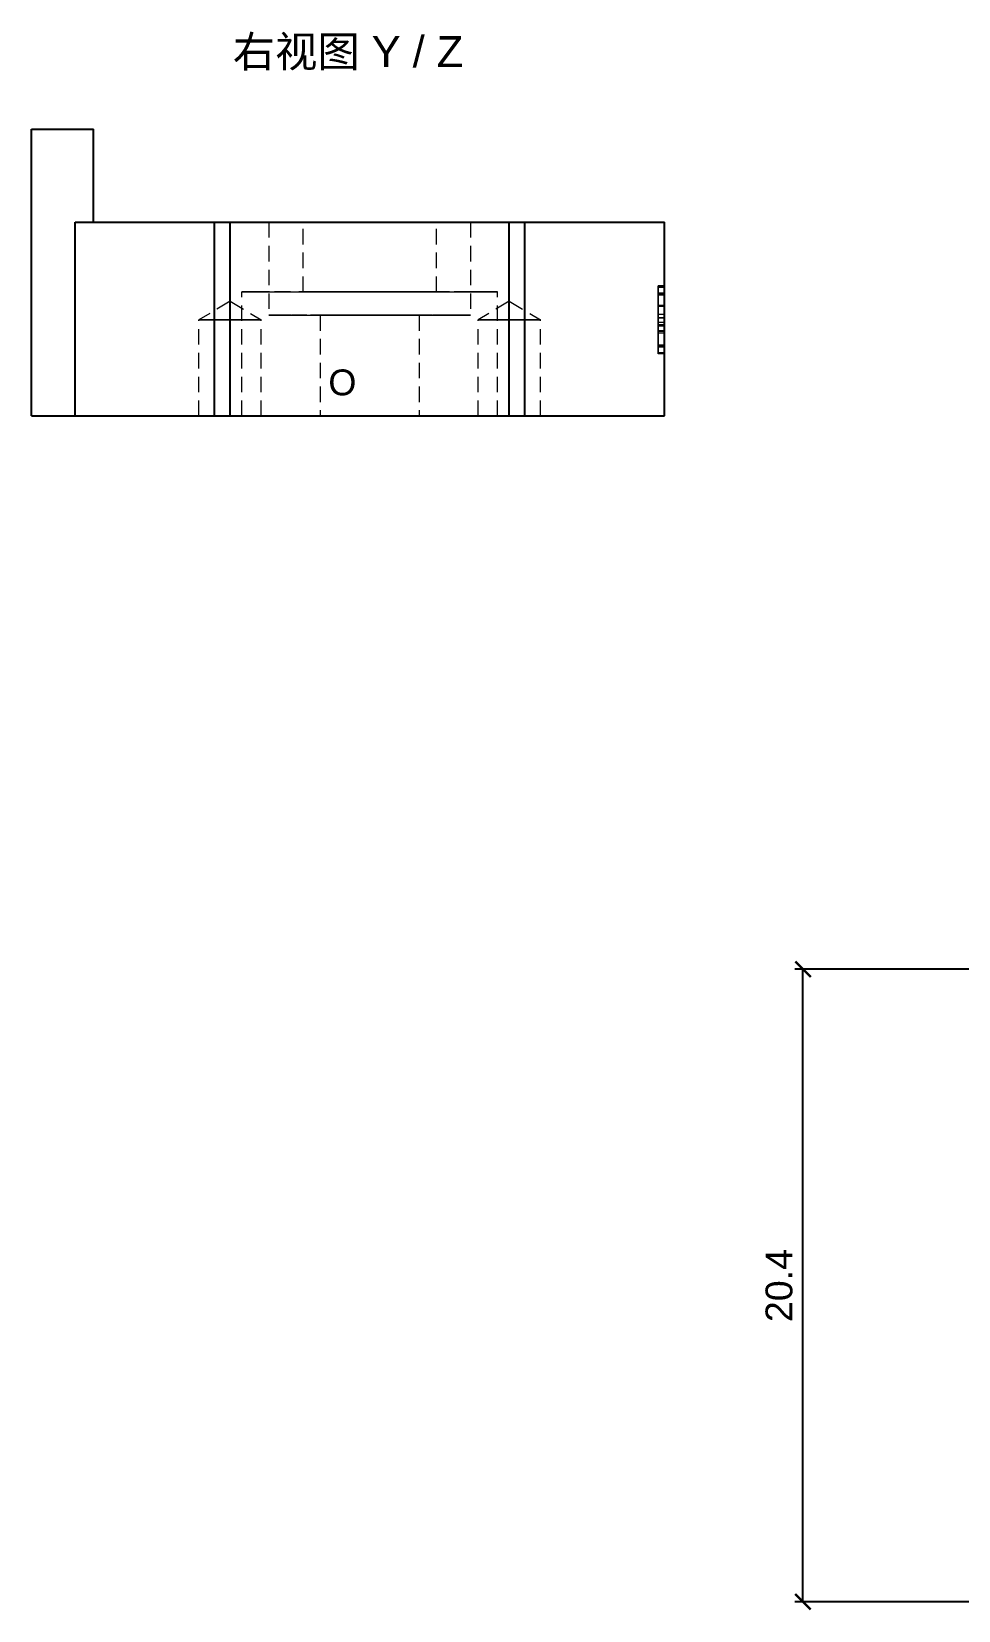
# Model space of a CAD drawing. Header units: millimetres. Extents: x 6 to 223, y 20 to 91.
# Drawn here: x 5.8 to 35.7, y 20.2 to 71.1 of the extents above; entities that cross this region are included whole.
import ezdxf
from ezdxf.enums import TextEntityAlignment as Align

# ---------------------------------------------------------------- set-up
doc = ezdxf.new("R2010")
doc.units = ezdxf.units.MM
doc.linetypes.add('WP_HIDDEN', pattern=[2.3, 1.5, -0.8])
for name, color, linetype, lineweight in [('ANNOTATIONS', 7, 'CONTINUOUS', 18), ('DIMENSIONS', 7, 'CONTINUOUS', 18), ('HIDDEN', 7, 'WP_HIDDEN', 13), ('VISIBLE', 7, 'CONTINUOUS', 25)]:
    doc.layers.add(name, color=color, linetype=linetype, lineweight=lineweight)
doc.styles.add('CJK', font='Arial Unicode.ttf')
doc.styles.add('OpenSansCondensed-Light', font='OpenSansCondensed-Light.ttf')
doc.dimstyles.new('EZDXF', dxfattribs={"dimtxt": 0.25, "dimasz": 0.175, "dimexe": 0.375, "dimexo": 0.125, "dimgap": 0.1, "dimtad": 1, "dimlfac": 100, "dimzin": 12, "dimdsep": 46, "dimtxsty": 'OpenSansCondensed-Light', "dimblk": 'ARCHTICK', "dimcen": 2.5, "dimazin": 3, "dimtfac": 0.5, "dimtmove": 2, "dimatfit": 3})

# ---------------------------------------------------------------- blocks, each defined once
blk = doc.blocks.new('_ARCHTICK')
at = {"color": 0, "linetype": 'BYBLOCK', "const_width": 0.15}
blk.add_lwpolyline([(-0.5, -0.5), (0.5, 0.5)], dxfattribs=at)

msp = doc.modelspace()

# ---------------------------------------------------------------- linework, layer by layer
at = {"layer": 'HIDDEN', "ltscale": 0.333333}
for p, q in [((7.2, 64.95833), (7.8, 64.95833)), ((7.2, 64.95833), (12.2, 64.95833)), ((13.45, 64.95833), (13.45, 61.95833)), ((14.55, 62.70833), (14.55, 64.95833)), ((18.85, 62.70833), (18.85, 64.95833)), ((19.95, 64.95833), (19.95, 61.95833)), ((21.2, 64.95833), (26.2, 64.95833)), ((12.575, 58.70833), (12.575, 62.70833)), ((20.825, 58.70833), (20.825, 62.70833)), ((26.2, 62.90833), (26, 62.90833)), ((26.2, 62.88076), (26, 62.88076)), ((26.2, 62.87205), (26, 62.87205)), ((26, 62.87205), (26, 61.64435)), ((26, 61.6429), (26, 62.87205)), ((26, 60.74461), (26, 62.87205)), ((26.2, 62.85174), (26, 62.85174)), ((26.2, 62.66453), (26, 62.66453)), ((26.2, 62.66018), (26, 62.66018)), ((26.2, 61.64435), (26.2, 62.87205)), ((26.2, 62.87205), (26.2, 61.6429)), ((26.2, 60.74461), (26.2, 62.87205)), ((12.2, 62.4122), (11.195, 61.80833)), ((12.2, 62.4122), (13.205, 61.80833)), ((21.2, 62.4122), (20.195, 61.80833)), ((21.2, 62.4122), (22.205, 61.80833)), ((26, 62.621), (26, 61.97812)), ((26, 62.621), (26, 61.86058)), ((26.2, 62.621), (26, 62.621)), ((26.2, 62.60213), (26, 62.60213)), ((26.2, 62.27271), (26, 62.27271)), ((26, 62.27271), (26, 62.2524)), ((26.2, 62.26546), (26, 62.26546)), ((26, 62.23788), (26, 62.26546)), ((26.2, 62.2524), (26, 62.2524)), ((26.2, 62.23788), (26, 62.23788)), ((26.2, 62.621), (26.2, 61.97812)), ((26.2, 62.621), (26.2, 61.86058)), ((26.2, 62.27271), (26.2, 62.2524)), ((26.2, 62.23788), (26.2, 62.26546)), ((11.195, 58.70833), (11.195, 61.80833)), ((13.205, 58.70833), (13.205, 61.80833)), ((15.1, 61.95833), (15.1, 58.70833)), ((18.3, 61.95833), (18.3, 58.70833)), ((20.195, 58.70833), (20.195, 61.80833)), ((22.205, 58.70833), (22.205, 61.80833)), ((26.2, 61.97812), (26, 61.97812)), ((26.2, 61.87654), (26, 61.87654)), ((26.2, 61.86058), (26, 61.86058)), ((26, 61.72707), (26, 60.99567)), ((26.2, 61.72707), (26, 61.72707)), ((26.2, 61.6458), (26, 61.6458)), ((26, 61.38314), (26, 61.6458)), ((26.2, 61.60952), (26, 61.60952)), ((26, 61.60952), (26, 60.74461)), ((26.2, 61.72707), (26.2, 60.99567)), ((26.2, 61.6458), (26.2, 61.38314)), ((26.2, 61.60952), (26.2, 60.74461)), ((26.2, 61.45134), (26, 61.45134)), ((26, 61.42812), (26, 61.45134)), ((26.2, 61.42812), (26, 61.42812)), ((26.2, 61.38314), (26, 61.38314)), ((26.2, 61.42812), (26.2, 61.45134)), ((26.2, 60.99567), (26, 60.99567)), ((26, 60.99567), (26, 60.74461)), ((26.2, 60.96229), (26, 60.96229)), ((26.2, 60.96084), (26, 60.96084)), ((26.2, 60.92311), (26, 60.92311)), ((26.2, 60.74461), (26, 60.74461)), ((26.2, 60.70833), (26, 60.70833)), ((26.2, 60.99567), (26.2, 60.74461)), ((7.2, 58.70833), (12.2, 58.70833)), ((21.2, 58.70833), (26.2, 58.70833))]:
    msp.add_line(p, q, dxfattribs=at)
for points in [[(19.95, 64.95833), (19.86852, 64.95833), (19.62815, 64.95833), (19.24095, 64.95833), (18.72634, 64.95833), (18.11012, 64.95833), (17.42319, 64.95833), (16.7, 64.95833), (15.97681, 64.95833), (15.28988, 64.95833), (14.67366, 64.95833), (14.15905, 64.95833), (13.77185, 64.95833), (13.53148, 64.95833), (13.45, 64.95833)], [(13.45, 64.95833), (13.47044, 64.95833), (13.53148, 64.95833), (13.63238, 64.95833), (13.77185, 64.95833), (13.94815, 64.95833), (14.15905, 64.95833), (14.4019, 64.95833), (14.67366, 64.95833), (14.9709, 64.95833), (15.28988, 64.95833), (15.62659, 64.95833), (15.97681, 64.95833), (16.33612, 64.95833), (16.7, 64.95833)], [(18.85, 64.95833), (18.7961, 64.95833), (18.63708, 64.95833), (18.38094, 64.95833), (18.0405, 64.95833), (17.63285, 64.95833), (17.17842, 64.95833), (16.7, 64.95833), (16.22158, 64.95833), (15.76715, 64.95833), (15.3595, 64.95833), (15.01906, 64.95833), (14.76292, 64.95833), (14.6039, 64.95833), (14.55, 64.95833)], [(14.55, 64.95833), (14.56352, 64.95833), (14.6039, 64.95833), (14.67065, 64.95833), (14.76292, 64.95833), (14.87954, 64.95833), (15.01906, 64.95833), (15.17972, 64.95833), (15.3595, 64.95833), (15.55613, 64.95833), (15.76715, 64.95833), (15.9899, 64.95833), (16.22158, 64.95833), (16.45928, 64.95833), (16.7, 64.95833)], [(16.7, 64.95833), (17.06388, 64.95833), (17.42319, 64.95833), (17.77341, 64.95833), (18.11012, 64.95833), (18.4291, 64.95833), (18.72634, 64.95833), (18.9981, 64.95833), (19.24095, 64.95833), (19.45185, 64.95833), (19.62815, 64.95833), (19.76762, 64.95833), (19.86852, 64.95833), (19.92956, 64.95833), (19.95, 64.95833)], [(16.7, 64.95833), (16.94072, 64.95833), (17.17842, 64.95833), (17.4101, 64.95833), (17.63285, 64.95833), (17.84387, 64.95833), (18.0405, 64.95833), (18.22028, 64.95833), (18.38094, 64.95833), (18.52046, 64.95833), (18.63708, 64.95833), (18.72935, 64.95833), (18.7961, 64.95833), (18.83648, 64.95833), (18.85, 64.95833)], [(20.825, 62.70833), (20.72158, 62.70833), (20.4165, 62.70833), (19.92505, 62.70833), (19.2719, 62.70833), (18.48977, 62.70833), (17.6179, 62.70833), (16.7, 62.70833), (15.7821, 62.70833), (14.91023, 62.70833), (14.1281, 62.70833), (13.47495, 62.70833), (12.9835, 62.70833), (12.67842, 62.70833), (12.575, 62.70833)], [(12.575, 62.70833), (12.60094, 62.70833), (12.67842, 62.70833), (12.80648, 62.70833), (12.9835, 62.70833), (13.20726, 62.70833), (13.47495, 62.70833), (13.78318, 62.70833), (14.1281, 62.70833), (14.50537, 62.70833), (14.91023, 62.70833), (15.3376, 62.70833), (15.7821, 62.70833), (16.23815, 62.70833), (16.7, 62.70833)], [(18.85, 62.70833), (18.7961, 62.70833), (18.63708, 62.70833), (18.38094, 62.70833), (18.0405, 62.70833), (17.63285, 62.70833), (17.17842, 62.70833), (16.7, 62.70833), (16.22158, 62.70833), (15.76715, 62.70833), (15.3595, 62.70833), (15.01906, 62.70833), (14.76292, 62.70833), (14.6039, 62.70833), (14.55, 62.70833)], [(14.55, 62.70833), (14.56352, 62.70833), (14.6039, 62.70833), (14.67065, 62.70833), (14.76292, 62.70833), (14.87954, 62.70833), (15.01906, 62.70833), (15.17972, 62.70833), (15.3595, 62.70833), (15.55613, 62.70833), (15.76715, 62.70833), (15.9899, 62.70833), (16.22158, 62.70833), (16.45928, 62.70833), (16.7, 62.70833)], [(16.7, 62.70833), (17.16185, 62.70833), (17.6179, 62.70833), (18.0624, 62.70833), (18.48977, 62.70833), (18.89463, 62.70833), (19.2719, 62.70833), (19.61682, 62.70833), (19.92505, 62.70833), (20.19274, 62.70833), (20.4165, 62.70833), (20.59352, 62.70833), (20.72158, 62.70833), (20.79906, 62.70833), (20.825, 62.70833)], [(16.7, 62.70833), (16.94072, 62.70833), (17.17842, 62.70833), (17.4101, 62.70833), (17.63285, 62.70833), (17.84387, 62.70833), (18.0405, 62.70833), (18.22028, 62.70833), (18.38094, 62.70833), (18.52046, 62.70833), (18.63708, 62.70833), (18.72935, 62.70833), (18.7961, 62.70833), (18.83648, 62.70833), (18.85, 62.70833)], [(26, 62.90833), (26, 62.88929), (26, 62.83215)], [(26, 62.83577), (26, 62.89019), (26, 62.90833)], [(26, 62.88076), (26, 62.86353), (26, 62.81183)], [(26, 62.75596), (26, 62.81056), (26, 62.84956), (26, 62.87296), (26, 62.88076)], [(26, 62.88076), (26, 62.87015), (26, 62.83831), (26, 62.78525), (26, 62.71097)], [(26, 62.72331), (26, 62.79219), (26, 62.8414), (26, 62.87092), (26, 62.88076)], [(26, 62.87205), (26, 62.85591), (26, 62.80748)], [(26, 62.87205), (26, 62.86697), (26, 62.85174)], [(26, 62.85174), (26, 62.81382), (26, 62.75233)], [(26, 62.62318), (26, 62.74634), (26, 62.83577)], [(26, 62.83215), (26, 62.738), (26, 62.60794)], [(26, 62.81183), (26, 62.72766), (26, 62.61302)], [(26, 62.80748), (26, 62.72548), (26, 62.60866)], [(26, 62.40114), (26, 62.50957), (26, 62.60485), (26, 62.68698), (26, 62.75596)], [(26, 62.75233), (26, 62.66435), (26, 62.54699)], [(26, 62.26546), (26, 62.40672), (26, 62.53012), (26, 62.63565), (26, 62.72331)], [(26, 62.71097), (26, 62.621), (26, 62.52087), (26, 62.41058), (26, 62.29013)], [(26, 62.66453), (26, 62.65746), (26, 62.63624), (26, 62.60086), (26, 62.55134)], [(26, 62.55787), (26, 62.60454), (26, 62.63787), (26, 62.65787), (26, 62.66453)], [(26, 62.49184), (26, 62.5674), (26, 62.62136), (26, 62.65374), (26, 62.66453)], [(26, 62.66453), (26, 62.65501), (26, 62.62644), (26, 62.57882), (26, 62.51216)], [(26, 62.66018), (26, 62.65433), (26, 62.63678), (26, 62.60753), (26, 62.56658)], [(26, 62.55715), (26, 62.60222), (26, 62.63442), (26, 62.65374), (26, 62.66018)], [(26.2, 62.90833), (26.2, 62.89035), (26.2, 62.83577)], [(26.2, 62.83215), (26.2, 62.88957), (26.2, 62.90833)], [(26.2, 62.88076), (26.2, 62.87314), (26.2, 62.84996), (26.2, 62.8109), (26.2, 62.75596)], [(26.2, 62.81183), (26.2, 62.86365), (26.2, 62.88076)], [(26.2, 62.88076), (26.2, 62.87139), (26.2, 62.84247), (26.2, 62.79319), (26.2, 62.72331)], [(26.2, 62.71097), (26.2, 62.78622), (26.2, 62.83941), (26.2, 62.87064), (26.2, 62.88076)], [(26.2, 62.80748), (26.2, 62.85637), (26.2, 62.87205)], [(26.2, 62.85174), (26.2, 62.86712), (26.2, 62.87205)], [(26.2, 62.75233), (26.2, 62.81402), (26.2, 62.85174)], [(26.2, 62.83577), (26.2, 62.74673), (26.2, 62.62318)], [(26.2, 62.60794), (26.2, 62.73835), (26.2, 62.83215)], [(26.2, 62.61302), (26.2, 62.72755), (26.2, 62.81183)], [(26.2, 62.60866), (26.2, 62.72552), (26.2, 62.80748)], [(26.2, 62.75596), (26.2, 62.68615), (26.2, 62.60336), (26.2, 62.50813), (26.2, 62.40114)], [(26.2, 62.54699), (26.2, 62.66411), (26.2, 62.75233)], [(26.2, 62.72331), (26.2, 62.6341), (26.2, 62.52705), (26.2, 62.40356), (26.2, 62.26546)], [(26.2, 62.29013), (26.2, 62.52066), (26.2, 62.62124), (26.2, 62.71097)], [(26.2, 62.66453), (26.2, 62.65796), (26.2, 62.63807), (26.2, 62.60469), (26.2, 62.55787)], [(26.2, 62.55134), (26.2, 62.60106), (26.2, 62.63649), (26.2, 62.65758), (26.2, 62.66453)], [(26.2, 62.66453), (26.2, 62.65366), (26.2, 62.62092), (26.2, 62.56667), (26.2, 62.49184)], [(26.2, 62.51216), (26.2, 62.57855), (26.2, 62.62636), (26.2, 62.65504), (26.2, 62.66453)], [(26.2, 62.66018), (26.2, 62.65405), (26.2, 62.63517), (26.2, 62.60298), (26.2, 62.55715)], [(26.2, 62.56658), (26.2, 62.60841), (26.2, 62.63764), (26.2, 62.65468), (26.2, 62.66018)], [(26, 62.32205), (26, 62.47787), (26, 62.62318)], [(26, 62.59125), (26, 62.61356), (26, 62.621)], [(26, 62.60213), (26, 62.621)], [(26, 62.61302), (26, 62.46899), (26, 62.29666)], [(26, 62.60866), (26, 62.32786)], [(26, 62.60794), (26, 62.45012), (26, 62.27271)], [(26, 62.47661), (26, 62.55551), (26, 62.60213)], [(26, 62.48096), (26, 62.5488), (26, 62.59125)], [(26, 62.56658), (26, 62.46336), (26, 62.34092)], [(26, 62.29593), (26, 62.43906), (26, 62.55787)], [(26, 62.2524), (26, 62.34709), (26, 62.42944), (26, 62.49946), (26, 62.55715)], [(26, 62.55134), (26, 62.4893), (26, 62.41638), (26, 62.33257), (26, 62.23788)], [(26, 62.54699), (26, 62.4084), (26, 62.25675)], [(26, 62.51216), (26, 62.4584), (26, 62.39434), (26, 62.31999), (26, 62.23535), (26, 62.14041), (26, 62.03517), (26, 61.91964), (26, 61.79382)], [(26, 61.79382), (26, 61.91964), (26, 62.03445), (26, 62.13823), (26, 62.23099), (26, 62.31273), (26, 62.38346), (26, 62.44316), (26, 62.49184)], [(26, 62.29448), (26, 62.39407), (26, 62.48096)], [(26, 62.24804), (26, 62.37194), (26, 62.47661)], [(26, 61.79382), (26, 61.97327), (26, 62.13431), (26, 62.27693), (26, 62.40114)], [(26, 62.34092), (26, 62.23643), (26, 62.15226)], [(26, 62.32786), (26, 62.071)], [(26, 62.05721), (26, 62.18256), (26, 62.32205)], [(26, 62.29666), (26, 62.1953), (26, 62.07771), (26, 61.94388), (26, 61.79382)], [(26, 61.98175), (26, 62.29593)], [(26, 62.10873), (26, 62.19217), (26, 62.29448)], [(26, 62.29013), (26, 62.03907)], [(26, 62.25675), (26, 62.12628), (26, 62.00624), (26, 61.89663), (26, 61.79745)], [(26, 61.96216), (26, 62.01812), (26, 62.08442), (26, 62.16106), (26, 62.24804)], [(26, 62.15226), (26, 62.00062)], [(26.2, 62.62318), (26.2, 62.47801), (26.2, 62.32205)], [(26.2, 62.621), (26.2, 62.61384), (26.2, 62.59125)], [(26.2, 62.621), (26.2, 62.60213)], [(26.2, 62.29666), (26.2, 62.46806), (26.2, 62.61302)], [(26.2, 62.32786), (26.2, 62.60866)], [(26.2, 62.27271), (26.2, 62.44984), (26.2, 62.60794)], [(26.2, 62.60213), (26.2, 62.5555), (26.2, 62.47661)], [(26.2, 62.59125), (26.2, 62.54882), (26.2, 62.48096)], [(26.2, 62.34092), (26.2, 62.46363), (26.2, 62.56658)], [(26.2, 62.55787), (26.2, 62.43903), (26.2, 62.29593)], [(26.2, 62.55715), (26.2, 62.49897), (26.2, 62.42843), (26.2, 62.34602), (26.2, 62.2524)], [(26.2, 62.23788), (26.2, 62.41536), (26.2, 62.4888), (26.2, 62.55134)], [(26.2, 62.25675), (26.2, 62.40817), (26.2, 62.54699)], [(26.2, 61.79382), (26.2, 62.01198), (26.2, 62.20991), (26.2, 62.37985), (26.2, 62.45134), (26.2, 62.51216)], [(26.2, 62.49184), (26.2, 62.43612), (26.2, 62.36864), (26.2, 62.20428), (26.2, 62.00976), (26.2, 61.79382)], [(26.2, 62.48096), (26.2, 62.39397), (26.2, 62.29448)], [(26.2, 62.47661), (26.2, 62.37171), (26.2, 62.24804)], [(26.2, 62.40114), (26.2, 62.27098), (26.2, 62.12511), (26.2, 61.96545), (26.2, 61.79382)], [(26.2, 62.15226), (26.2, 62.23647), (26.2, 62.34092)], [(26.2, 62.071), (26.2, 62.32786)], [(26.2, 62.32205), (26.2, 62.18268), (26.2, 62.05721)], [(26.2, 61.79382), (26.2, 61.93847), (26.2, 62.0714), (26.2, 62.19127), (26.2, 62.29666)], [(26.2, 62.29593), (26.2, 61.98175)], [(26.2, 62.29448), (26.2, 62.19235), (26.2, 62.10873)], [(26.2, 62.03907), (26.2, 62.29013)], [(26.2, 61.79745), (26.2, 61.89678), (26.2, 62.00702), (26.2, 62.25675)], [(26.2, 62.24804), (26.2, 62.0851), (26.2, 62.01842), (26.2, 61.96216)], [(26.2, 62.00062), (26.2, 62.15226)], [(13.205, 61.80833), (13.1798, 61.80833), (13.10547, 61.80833), (12.98574, 61.80833), (12.82661, 61.80833), (12.63605, 61.80833), (12.42363, 61.80833), (12.2, 61.80833), (11.97637, 61.80833), (11.76395, 61.80833), (11.57339, 61.80833), (11.41426, 61.80833), (11.29453, 61.80833), (11.2202, 61.80833), (11.195, 61.80833)], [(11.195, 61.80833), (11.20132, 61.80833), (11.2202, 61.80833), (11.2514, 61.80833), (11.29453, 61.80833), (11.34904, 61.80833), (11.41426, 61.80833), (11.48936, 61.80833), (11.57339, 61.80833), (11.66531, 61.80833), (11.76395, 61.80833), (11.86807, 61.80833), (11.97637, 61.80833), (12.08748, 61.80833), (12.2, 61.80833)], [(12.2, 61.80833), (12.31252, 61.80833), (12.42363, 61.80833), (12.53193, 61.80833), (12.63605, 61.80833), (12.73469, 61.80833), (12.82661, 61.80833), (12.91064, 61.80833), (12.98574, 61.80833), (13.05096, 61.80833), (13.10547, 61.80833), (13.1486, 61.80833), (13.1798, 61.80833), (13.19868, 61.80833), (13.205, 61.80833)], [(19.95, 61.95833), (19.86852, 61.95833), (19.62815, 61.95833), (19.24095, 61.95833), (18.72634, 61.95833), (18.11012, 61.95833), (17.42319, 61.95833), (16.7, 61.95833), (15.97681, 61.95833), (15.28988, 61.95833), (14.67366, 61.95833), (14.15905, 61.95833), (13.77185, 61.95833), (13.53148, 61.95833), (13.45, 61.95833)], [(13.45, 61.95833), (13.47044, 61.95833), (13.53148, 61.95833), (13.63238, 61.95833), (13.77185, 61.95833), (13.94815, 61.95833), (14.15905, 61.95833), (14.4019, 61.95833), (14.67366, 61.95833), (14.9709, 61.95833), (15.28988, 61.95833), (15.62659, 61.95833), (15.97681, 61.95833), (16.33612, 61.95833), (16.7, 61.95833)], [(18.3, 61.95833), (18.25988, 61.95833), (18.14155, 61.95833), (17.95093, 61.95833), (17.69758, 61.95833), (17.39421, 61.95833), (17.05603, 61.95833), (16.7, 61.95833), (16.34397, 61.95833), (16.00579, 61.95833), (15.70242, 61.95833), (15.44907, 61.95833), (15.25845, 61.95833), (15.14012, 61.95833), (15.1, 61.95833)], [(15.1, 61.95833), (15.11006, 61.95833), (15.14012, 61.95833), (15.18979, 61.95833), (15.25845, 61.95833), (15.34524, 61.95833), (15.44907, 61.95833), (15.56863, 61.95833), (15.70242, 61.95833), (15.84875, 61.95833), (16.00579, 61.95833), (16.17155, 61.95833), (16.34397, 61.95833), (16.52086, 61.95833), (16.7, 61.95833)], [(16.7, 61.95833), (16.87914, 61.95833), (17.05603, 61.95833), (17.22845, 61.95833), (17.39421, 61.95833), (17.55125, 61.95833), (17.69758, 61.95833), (17.83137, 61.95833), (17.95093, 61.95833), (18.05476, 61.95833), (18.14155, 61.95833), (18.21021, 61.95833), (18.25988, 61.95833), (18.28994, 61.95833), (18.3, 61.95833)], [(16.7, 61.95833), (17.06388, 61.95833), (17.42319, 61.95833), (17.77341, 61.95833), (18.11012, 61.95833), (18.4291, 61.95833), (18.72634, 61.95833), (18.9981, 61.95833), (19.24095, 61.95833), (19.45185, 61.95833), (19.62815, 61.95833), (19.76762, 61.95833), (19.86852, 61.95833), (19.92956, 61.95833), (19.95, 61.95833)], [(22.205, 61.80833), (22.1798, 61.80833), (22.10547, 61.80833), (21.98574, 61.80833), (21.82661, 61.80833), (21.63605, 61.80833), (21.42363, 61.80833), (21.2, 61.80833), (20.97637, 61.80833), (20.76395, 61.80833), (20.57339, 61.80833), (20.41426, 61.80833), (20.29453, 61.80833), (20.2202, 61.80833), (20.195, 61.80833)], [(20.195, 61.80833), (20.20132, 61.80833), (20.2202, 61.80833), (20.2514, 61.80833), (20.29453, 61.80833), (20.34904, 61.80833), (20.41426, 61.80833), (20.48936, 61.80833), (20.57339, 61.80833), (20.66531, 61.80833), (20.76395, 61.80833), (20.86807, 61.80833), (20.97637, 61.80833), (21.08748, 61.80833), (21.2, 61.80833)], [(21.2, 61.80833), (21.31252, 61.80833), (21.42363, 61.80833), (21.53193, 61.80833), (21.63605, 61.80833), (21.73469, 61.80833), (21.82661, 61.80833), (21.91064, 61.80833), (21.98574, 61.80833), (22.05096, 61.80833), (22.10547, 61.80833), (22.1486, 61.80833), (22.1798, 61.80833), (22.19868, 61.80833), (22.205, 61.80833)], [(26, 62.00279), (26, 62.04524), (26, 62.10873)], [(26, 62.071), (26, 61.96216), (26, 61.87654)], [(26, 61.85912), (26, 61.94855), (26, 62.05721)], [(26, 62.03907), (26, 61.77931)], [(26, 61.97812), (26, 61.98429), (26, 62.00279)], [(26, 62.00062), (26, 61.86493)], [(26, 61.53116), (26, 61.66598), (26, 61.78602), (26, 61.89128), (26, 61.98175)], [(26, 61.86058), (26, 61.86693), (26, 61.88597), (26, 61.91772), (26, 61.96216)], [(26, 61.87654), (26, 61.79999), (26, 61.68353)], [(26, 61.86493), (26, 61.76788), (26, 61.64798)], [(26, 61.72634), (26, 61.85912)], [(26, 61.79745), (26, 61.71523), (26, 61.6565), (26, 61.62127), (26, 61.60952)], [(26, 60.92891), (26, 61.00052), (26, 61.08256), (26, 61.17503), (26, 61.27792), (26, 61.39125), (26, 61.51501), (26, 61.6492), (26, 61.79382)], [(26, 61.79382), (26, 61.61564), (26, 61.45551), (26, 61.31343), (26, 61.1894)], [(26, 61.79382), (26, 61.66833), (26, 61.55379), (26, 61.4502), (26, 61.35756), (26, 61.27587), (26, 61.20514), (26, 61.14536), (26, 61.09653)], [(26, 61.09725), (26, 61.14623), (26, 61.20609), (26, 61.27684), (26, 61.35847), (26, 61.45098), (26, 61.55438), (26, 61.66866), (26, 61.79382)], [(26, 61.77931), (26, 61.70475), (26, 61.6175), (26, 61.51755), (26, 61.4049)], [(26, 61.69151), (26, 61.71818), (26, 61.72707)], [(26, 61.62258), (26, 61.66521), (26, 61.72634)], [(26, 61.56816), (26, 61.6429), (26, 61.69151)], [(26, 61.68353), (26, 61.53478), (26, 61.36137)], [(26, 61.64798), (26, 61.50667), (26, 61.3454)], [(26, 61.10306), (26, 61.18967), (26, 61.30876), (26, 61.46032), (26, 61.64435)], [(26, 61.64435), (26, 61.51488), (26, 61.40363), (26, 61.31062), (26, 61.23584)], [(26, 61.10959), (26, 61.21611), (26, 61.34051), (26, 61.48277), (26, 61.6429)], [(26, 61.6429), (26, 61.4908), (26, 61.3552), (26, 61.23611), (26, 61.13353)], [(26, 61.49705), (26, 61.5658), (26, 61.62258)], [(26.2, 62.10873), (26.2, 62.04513), (26.2, 62.00279)], [(26.2, 61.87654), (26.2, 61.96181), (26.2, 62.071)], [(26.2, 62.05721), (26.2, 61.9481), (26.2, 61.85912)], [(26.2, 61.77931), (26.2, 62.03907)], [(26.2, 62.00279), (26.2, 61.98413), (26.2, 61.97812)], [(26.2, 61.86493), (26.2, 62.00062)], [(26.2, 61.98175), (26.2, 61.88313), (26.2, 61.77351), (26.2, 61.53116)], [(26.2, 61.96216), (26.2, 61.91659), (26.2, 61.88488), (26.2, 61.86648), (26.2, 61.86058)], [(26.2, 61.68353), (26.2, 61.74709), (26.2, 61.80046), (26.2, 61.84359), (26.2, 61.87654)], [(26.2, 61.64798), (26.2, 61.76869), (26.2, 61.86493)], [(26.2, 61.85912), (26.2, 61.72634)], [(26.2, 61.60952), (26.2, 61.61956), (26.2, 61.65212), (26.2, 61.71068), (26.2, 61.79745)], [(26.2, 61.1894), (26.2, 61.31923), (26.2, 61.46447), (26.2, 61.62324), (26.2, 61.79382)], [(26.2, 61.79382), (26.2, 61.54118), (26.2, 61.30718), (26.2, 61.09971), (26.2, 61.00905), (26.2, 60.92891)], [(26.2, 61.09653), (26.2, 61.15236), (26.2, 61.21985), (26.2, 61.38406), (26.2, 61.57826), (26.2, 61.79382)], [(26.2, 61.79382), (26.2, 61.57864), (26.2, 61.38475), (26.2, 61.22071), (26.2, 61.15319), (26.2, 61.09725)], [(26.2, 61.4049), (26.2, 61.61014), (26.2, 61.70003), (26.2, 61.77931)], [(26.2, 61.72707), (26.2, 61.71841), (26.2, 61.69151)], [(26.2, 61.72634), (26.2, 61.66706), (26.2, 61.62258)], [(26.2, 61.69151), (26.2, 61.64294), (26.2, 61.56816)], [(26.2, 61.36137), (26.2, 61.53442), (26.2, 61.68353)], [(26.2, 61.3454), (26.2, 61.50638), (26.2, 61.64798)], [(26.2, 61.64435), (26.2, 61.47254), (26.2, 61.32141), (26.2, 61.19641), (26.2, 61.10306)], [(26.2, 61.23584), (26.2, 61.31355), (26.2, 61.4086), (26.2, 61.51941), (26.2, 61.64435)], [(26.2, 61.13353), (26.2, 61.24005), (26.2, 61.36143), (26.2, 61.4962), (26.2, 61.6429)], [(26.2, 61.6429), (26.2, 61.48902), (26.2, 61.34769), (26.2, 61.22062), (26.2, 61.10959)], [(26.2, 61.62258), (26.2, 61.56614), (26.2, 61.49705)], [(26, 61.36137), (26, 61.47256), (26, 61.56816)], [(26, 61.20899), (26, 61.35919), (26, 61.53116)], [(26, 61.32219), (26, 61.41597), (26, 61.49705)], [(26, 61.45134), (26, 61.30604), (26, 61.1894)], [(26, 61.04573), (26, 61.22586), (26, 61.42812)], [(26, 61.4049), (26, 61.31416), (26, 61.23929), (26, 61.18029), (26, 61.13716)], [(26, 61.36137), (26, 61.21716), (26, 61.08347)], [(26, 61.18215), (26, 61.26577), (26, 61.36137)], [(26, 61.3454), (26, 61.02542)], [(26, 61.14006), (26, 61.32219)], [(26, 61.23584), (26, 61.11956), (26, 61.0334)], [(26, 60.92601), (26, 61.20899)], [(26, 61.1894), (26, 61.09689), (26, 61.02397)], [(26, 61.1894), (26, 61.08093), (26, 60.98551), (26, 60.90316), (26, 60.83386)], [(26, 61.06387), (26, 61.11376), (26, 61.18215)], [(26, 61.00873), (26, 61.06551), (26, 61.14006)], [(26, 61.13716), (26, 60.99567)], [(26, 61.13353), (26, 60.96247), (26, 60.82661)], [(26, 60.81137), (26, 60.86864), (26, 60.93744), (26, 61.01775), (26, 61.10959)], [(26, 60.96229), (26, 60.97109), (26, 60.99748), (26, 61.04147), (26, 61.10306)], [(26, 60.92311), (26, 60.93399), (26, 60.96664), (26, 61.02106), (26, 61.09725)], [(26.2, 61.56816), (26.2, 61.47243), (26.2, 61.36137)], [(26.2, 61.53116), (26.2, 61.36248), (26.2, 61.20899)], [(26.2, 61.49705), (26.2, 61.41592), (26.2, 61.32219)], [(26.2, 61.1894), (26.2, 61.30669), (26.2, 61.45134)], [(26.2, 61.42812), (26.2, 61.22624), (26.2, 61.04573)], [(26.2, 61.13716), (26.2, 61.18295), (26.2, 61.24416), (26.2, 61.31882), (26.2, 61.4049)], [(26.2, 61.08347), (26.2, 61.21728), (26.2, 61.36137)], [(26.2, 61.36137), (26.2, 61.26588), (26.2, 61.18215)], [(26.2, 61.02542), (26.2, 61.18028), (26.2, 61.3454)], [(26.2, 61.32219), (26.2, 61.14006)], [(26.2, 61.0334), (26.2, 61.11952), (26.2, 61.23584)], [(26.2, 61.20899), (26.2, 60.92601)], [(26.2, 61.02397), (26.2, 61.09651), (26.2, 61.1894)], [(26.2, 60.83386), (26.2, 60.90397), (26.2, 60.98699), (26.2, 61.08236), (26.2, 61.1894)], [(26.2, 61.18215), (26.2, 61.11381), (26.2, 61.06387)], [(26.2, 61.14006), (26.2, 61.06529), (26.2, 61.00873)], [(26.2, 60.99567), (26.2, 61.13716)], [(26.2, 60.82661), (26.2, 60.96188), (26.2, 61.13353)], [(26.2, 61.10959), (26.2, 61.01783), (26.2, 60.93731), (26.2, 60.86842), (26.2, 60.81137)], [(26.2, 61.10306), (26.2, 61.03981), (26.2, 60.99581), (26.2, 60.9704), (26.2, 60.96229)], [(26.2, 61.09725), (26.2, 61.02186), (26.2, 60.96715), (26.2, 60.9341), (26.2, 60.92311)], [(26, 61.09653), (26, 61.02066), (26, 60.96646), (26, 60.93395), (26, 60.92311)], [(26, 61.08347), (26, 60.96973), (26, 60.88538)], [(26, 61.00583), (26, 61.02905), (26, 61.06387)], [(26, 60.7925), (26, 60.83989), (26, 60.89789), (26, 60.96651), (26, 61.04573)], [(26, 61.0334), (26, 60.98007), (26, 60.96229)], [(26, 61.02542), (26, 60.89191), (26, 60.79178)], [(26, 61.02397), (26, 60.97662), (26, 60.96084)], [(26, 60.96084), (26, 60.97281), (26, 61.00873)], [(26, 60.99567), (26, 61.00583)], [(26, 60.70833), (26, 60.72212), (26, 60.76348), (26, 60.83241), (26, 60.92891)], [(26, 60.74461), (26, 60.92601)], [(26, 60.88538), (26, 60.82425), (26, 60.78017)], [(26, 60.83386), (26, 60.77894), (26, 60.73972), (26, 60.71618), (26, 60.70833)], [(26, 60.82661), (26, 60.77486), (26, 60.7379), (26, 60.71573), (26, 60.70833)], [(26, 60.70833), (26, 60.71477), (26, 60.73409), (26, 60.76629), (26, 60.81137)], [(26, 60.70833), (26, 60.71359), (26, 60.72938), (26, 60.75568), (26, 60.7925)], [(26, 60.79178), (26, 60.75527), (26, 60.72919), (26, 60.71355), (26, 60.70833)], [(26, 60.78017), (26, 60.7535), (26, 60.74461)], [(26.2, 60.92311), (26.2, 60.93405), (26.2, 60.96695), (26.2, 61.02144), (26.2, 61.09653)], [(26.2, 60.88538), (26.2, 60.97005), (26.2, 61.08347)], [(26.2, 61.06387), (26.2, 61.02899), (26.2, 61.00583)], [(26.2, 61.04573), (26.2, 60.96642), (26.2, 60.89766), (26.2, 60.83967), (26.2, 60.7925)], [(26.2, 60.96229), (26.2, 60.97987), (26.2, 61.0334)], [(26.2, 60.79178), (26.2, 60.89149), (26.2, 61.02542)], [(26.2, 60.96084), (26.2, 60.97651), (26.2, 61.02397)], [(26.2, 61.00873), (26.2, 60.97272), (26.2, 60.96084)], [(26.2, 61.00583), (26.2, 60.99567)], [(26.2, 60.92891), (26.2, 60.83222), (26.2, 60.76284), (26.2, 60.72171), (26.2, 60.70833)], [(26.2, 60.92601), (26.2, 60.74461)], [(26.2, 60.78017), (26.2, 60.82406), (26.2, 60.88538)], [(26.2, 60.70833), (26.2, 60.71599), (26.2, 60.7393), (26.2, 60.77859), (26.2, 60.83386)], [(26.2, 60.70833), (26.2, 60.71531), (26.2, 60.73687), (26.2, 60.77379), (26.2, 60.82661)], [(26.2, 60.81137), (26.2, 60.76538), (26.2, 60.73323), (26.2, 60.71443), (26.2, 60.70833)], [(26.2, 60.7925), (26.2, 60.75499), (26.2, 60.72873), (26.2, 60.71334), (26.2, 60.70833)], [(26.2, 60.70833), (26.2, 60.71346), (26.2, 60.72899), (26.2, 60.75506), (26.2, 60.79178)], [(26.2, 60.74461), (26.2, 60.75334), (26.2, 60.78017)], [(13.205, 58.70833), (13.1798, 58.70833), (13.10547, 58.70833), (12.98574, 58.70833), (12.82661, 58.70833), (12.63605, 58.70833), (12.42363, 58.70833), (12.2, 58.70833), (11.97637, 58.70833), (11.76395, 58.70833), (11.57339, 58.70833), (11.41426, 58.70833), (11.29453, 58.70833), (11.2202, 58.70833), (11.195, 58.70833)], [(11.195, 58.70833), (11.20132, 58.70833), (11.2202, 58.70833), (11.2514, 58.70833), (11.29453, 58.70833), (11.34904, 58.70833), (11.41426, 58.70833), (11.48936, 58.70833), (11.57339, 58.70833), (11.66531, 58.70833), (11.76395, 58.70833), (11.86807, 58.70833), (11.97637, 58.70833), (12.08748, 58.70833), (12.2, 58.70833)], [(12.2, 58.70833), (12.31252, 58.70833), (12.42363, 58.70833), (12.53193, 58.70833), (12.63605, 58.70833), (12.73469, 58.70833), (12.82661, 58.70833), (12.91064, 58.70833), (12.98574, 58.70833), (13.05096, 58.70833), (13.10547, 58.70833), (13.1486, 58.70833), (13.1798, 58.70833), (13.19868, 58.70833), (13.205, 58.70833)], [(20.825, 58.70833), (20.72158, 58.70833), (20.4165, 58.70833), (19.92505, 58.70833), (19.2719, 58.70833), (18.48977, 58.70833), (17.6179, 58.70833), (16.7, 58.70833), (15.7821, 58.70833), (14.91023, 58.70833), (14.1281, 58.70833), (13.47495, 58.70833), (12.9835, 58.70833), (12.67842, 58.70833), (12.575, 58.70833)], [(12.575, 58.70833), (12.60094, 58.70833), (12.67842, 58.70833), (12.80648, 58.70833), (12.9835, 58.70833), (13.20726, 58.70833), (13.47495, 58.70833), (13.78318, 58.70833), (14.1281, 58.70833), (14.50537, 58.70833), (14.91023, 58.70833), (15.3376, 58.70833), (15.7821, 58.70833), (16.23815, 58.70833), (16.7, 58.70833)], [(18.3, 58.70833), (18.25988, 58.70833), (18.14155, 58.70833), (17.95093, 58.70833), (17.69758, 58.70833), (17.39421, 58.70833), (17.05603, 58.70833), (16.7, 58.70833), (16.34397, 58.70833), (16.00579, 58.70833), (15.70242, 58.70833), (15.44907, 58.70833), (15.25845, 58.70833), (15.14012, 58.70833), (15.1, 58.70833)], [(15.1, 58.70833), (15.11006, 58.70833), (15.14012, 58.70833), (15.18979, 58.70833), (15.25845, 58.70833), (15.34524, 58.70833), (15.44907, 58.70833), (15.56863, 58.70833), (15.70242, 58.70833), (15.84875, 58.70833), (16.00579, 58.70833), (16.17155, 58.70833), (16.34397, 58.70833), (16.52086, 58.70833), (16.7, 58.70833)], [(16.7, 58.70833), (16.87914, 58.70833), (17.05603, 58.70833), (17.22845, 58.70833), (17.39421, 58.70833), (17.55125, 58.70833), (17.69758, 58.70833), (17.83137, 58.70833), (17.95093, 58.70833), (18.05476, 58.70833), (18.14155, 58.70833), (18.21021, 58.70833), (18.25988, 58.70833), (18.28994, 58.70833), (18.3, 58.70833)], [(16.7, 58.70833), (17.16185, 58.70833), (17.6179, 58.70833), (18.0624, 58.70833), (18.48977, 58.70833), (18.89463, 58.70833), (19.2719, 58.70833), (19.61682, 58.70833), (19.92505, 58.70833), (20.19274, 58.70833), (20.4165, 58.70833), (20.59352, 58.70833), (20.72158, 58.70833), (20.79906, 58.70833), (20.825, 58.70833)], [(22.205, 58.70833), (22.1798, 58.70833), (22.10547, 58.70833), (21.98574, 58.70833), (21.82661, 58.70833), (21.63605, 58.70833), (21.42363, 58.70833), (21.2, 58.70833), (20.97637, 58.70833), (20.76395, 58.70833), (20.57339, 58.70833), (20.41426, 58.70833), (20.29453, 58.70833), (20.2202, 58.70833), (20.195, 58.70833)], [(20.195, 58.70833), (20.20132, 58.70833), (20.2202, 58.70833), (20.2514, 58.70833), (20.29453, 58.70833), (20.34904, 58.70833), (20.41426, 58.70833), (20.48936, 58.70833), (20.57339, 58.70833), (20.66531, 58.70833), (20.76395, 58.70833), (20.86807, 58.70833), (20.97637, 58.70833), (21.08748, 58.70833), (21.2, 58.70833)], [(21.2, 58.70833), (21.31252, 58.70833), (21.42363, 58.70833), (21.53193, 58.70833), (21.63605, 58.70833), (21.73469, 58.70833), (21.82661, 58.70833), (21.91064, 58.70833), (21.98574, 58.70833), (22.05096, 58.70833), (22.10547, 58.70833), (22.1486, 58.70833), (22.1798, 58.70833), (22.19868, 58.70833), (22.205, 58.70833)]]:
    msp.add_lwpolyline(points, dxfattribs=at)
at = {"layer": 'VISIBLE'}
for p, q in [((5.8, 58.70833), (5.8, 67.95833)), ((5.8, 67.95833), (7.8, 67.95833)), ((7.8, 64.95833), (7.8, 67.95833)), ((7.2, 64.95833), (11.7, 64.95833)), ((7.2, 58.70833), (7.2, 64.95833)), ((11.7, 64.95833), (12.2, 64.95833)), ((11.7, 58.70833), (11.7, 64.95833)), ((12.2, 64.95833), (21.2, 64.95833)), ((12.2, 58.70833), (12.2, 64.95833)), ((21.2, 64.95833), (21.7, 64.95833)), ((21.2, 58.70833), (21.2, 64.95833)), ((21.7, 64.95833), (26.2, 64.95833)), ((21.7, 58.70833), (21.7, 64.95833)), ((26.2, 58.70833), (26.2, 64.95833)), ((5.8, 58.70833), (7.2, 58.70833)), ((7.2, 58.70833), (11.7, 58.70833)), ((11.7, 58.70833), (12.2, 58.70833)), ((12.2, 58.70833), (21.2, 58.70833)), ((21.2, 58.70833), (21.7, 58.70833)), ((21.7, 58.70833), (26.2, 58.70833))]:
    msp.add_line(p, q, dxfattribs=at)

# ---------------------------------------------------------------- texts
at = {"layer": 'ANNOTATIONS', "style": 'CJK'}
msp.add_text('右视图 Y / Z', height=1, dxfattribs=at).set_placement((16, 69.95833), align=Align.CENTER)
msp.add_text('O', height=0.83333, dxfattribs=at).set_placement((15.36667, 59.375))

# ---------------------------------------------------------------- dimensions: what is measured, and where the dimension line sits
at = {"layer": 'DIMENSIONS'}
msp.add_linear_dim(base=(30.66667, 20.46667), p1=(36.66667, 20.46667), p2=(36.66667, 40.86667), angle=90, dimstyle='EZDXF', override={"dimtxt": 0.866667, "dimasz": 0.5, "dimexe": 0.266667, "dimexo": 0.266667, "dimgap": 0.333333, "dimdec": 4, "dimlfac": 1, "dimzin": 8, "dimtxsty": 'CJK', "dimclrd": 7, "dimclre": 7, "dimclrt": 7}, dxfattribs=at).render()

doc.saveas('drawing.dxf')
